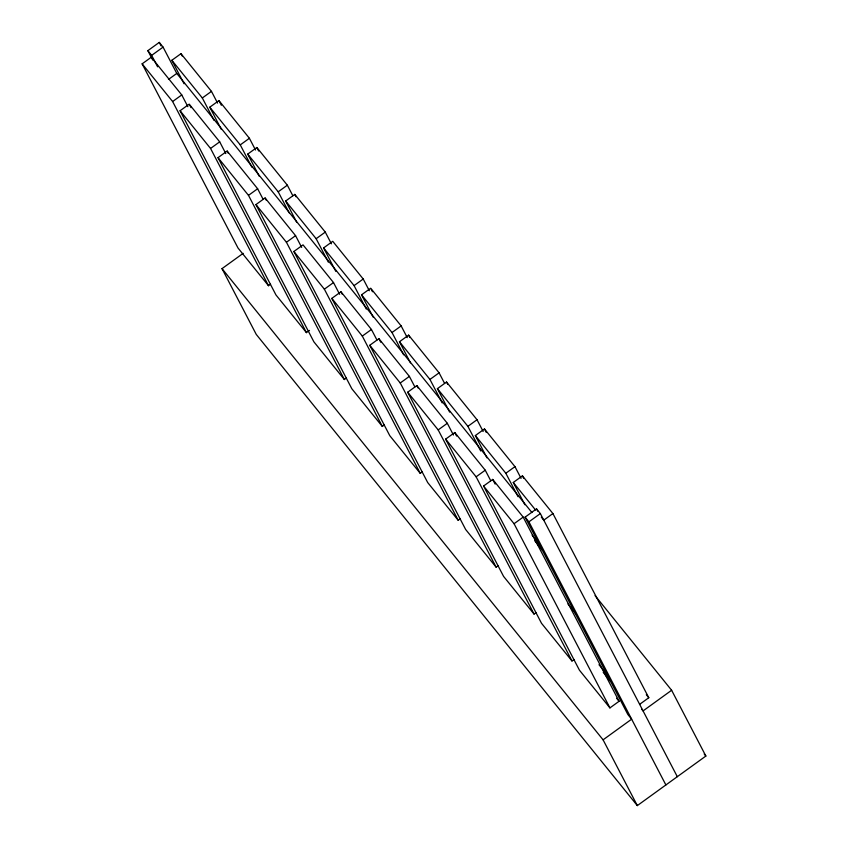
<?xml version="1.0" encoding="UTF-8"?>
<svg xmlns="http://www.w3.org/2000/svg" width="848" height="848" viewBox="0 0 848 848"><rect width="100%" height="100%" fill="white"/><g stroke="black" fill="none" stroke-linecap="round" stroke-linejoin="round"><path stroke-width="1.27" d="M152.746 60.06L147.849 50.657L159.276 42.4L163.081 47.117L176.776 73.426L531.929 512.552M157.611 66.812L151.665 55.374L163.081 47.117M270.533 284.25L268.498 285.712L238.012 248.019L142.135 63.844L151.273 57.24L181.758 94.934L187.864 106.668M184.058 83.751L171.847 60.282L180.984 53.678L211.47 91.372L217.576 103.106M168.476 79.426L176.776 73.426M268.498 285.712L172.621 101.537L181.758 94.934M309.478 330.423L306.435 332.628L275.95 294.934L180.073 110.749L189.21 104.145L219.696 141.839L225.801 153.573M213.929 120.268L202.333 97.976L211.47 91.372M221.381 129.479L209.785 107.198L218.922 100.583L249.407 138.277L255.513 150.011M306.435 332.628L210.558 148.453L219.696 141.839M346.408 378.07L344.373 379.533L313.887 341.839L218.01 157.664L227.147 151.05L257.633 188.754L263.134 199.312M251.867 167.183L240.27 144.891L249.407 138.277M259.318 176.395L247.722 154.103L256.859 147.499L287.345 185.193L292.836 195.75M344.373 379.533L248.496 195.358L257.633 188.754M384.345 424.975L382.31 426.438L351.825 388.744L255.948 204.569L265.085 197.966L295.57 235.659L301.676 247.393M289.2 212.912L278.208 191.796L287.345 185.193M296.652 222.134L285.659 201.008L294.797 194.404L325.282 232.098L331.388 243.832M595.073 595.614L671.627 690.261L705.865 756.045L637.325 805.6L256.255 334.419L222.017 268.636L243.175 253.34M382.31 426.438L286.433 242.263L295.57 235.659M422.283 471.88L420.248 473.354L389.762 435.66L293.885 251.485L303.022 244.871L333.508 282.564L339.613 294.298M328.356 262.17L316.145 238.712L325.282 232.098M335.808 271.381L323.597 247.923L332.734 241.309L363.22 279.013L369.325 290.737M420.248 473.354L324.371 289.179L333.508 282.564M460.22 518.796L458.185 520.259L427.699 482.565L331.822 298.39L340.96 291.786L371.445 329.48L376.947 340.037M366.294 309.075L354.082 285.617L363.22 279.013M373.131 317.12L361.534 294.828L370.671 288.225L401.157 325.918L407.263 337.652M458.185 520.259L362.308 336.084L371.445 329.48M498.158 565.701L496.122 567.174L465.637 529.47L369.76 345.295L378.897 338.691L409.383 376.385L414.884 386.942M403.616 354.814L392.02 332.522L401.157 325.918M410.464 362.859L399.472 341.744L408.609 335.13L439.094 372.823L444.585 383.381M496.122 567.174L400.245 382.989L409.383 376.385M536.095 612.606L534.06 614.079L503.574 576.386L407.697 392.211L416.834 385.596L447.32 423.29L453.426 435.024M442.168 402.895L429.957 379.438L439.094 372.823M449.62 412.107L437.409 388.649L446.546 382.045L477.032 419.739L483.137 431.462M534.06 614.079L438.183 429.904L447.32 423.29M574.032 659.521L571.997 660.984L541.512 623.291L445.635 439.116L454.772 432.512L485.257 470.205L490.759 480.763M480.71 450.977L467.895 426.343L477.032 419.739M486.943 457.846L475.346 435.554L484.484 428.95L514.969 466.644L521.075 478.378M571.997 660.984L476.12 476.809L485.257 470.205M483.572 486.021L492.709 479.417L523.195 517.11L619.072 701.285L609.935 707.9L579.449 670.206L483.572 486.021L514.058 523.714L609.935 707.9M518.043 496.716L505.832 473.248L514.969 466.644M524.88 504.751L513.284 482.47L522.421 475.855L552.907 513.549L648.784 697.734L639.646 704.338M514.058 523.714L523.195 517.11M637.325 805.6L603.087 739.827L631.643 719.178L627.827 714.461L525.103 517.132L536.53 508.874L540.346 513.581L677.308 776.694M665.881 784.951L528.919 521.838L540.346 513.581M552.907 513.549L543.769 520.163L541.289 517.1M671.627 690.261L643.07 710.91L641.544 709.034M171.847 60.282L202.333 97.976M209.785 107.198L240.27 144.891M247.722 154.103L278.208 191.796M285.659 201.008L316.145 238.712M323.597 247.923L354.082 285.617M361.534 294.828L392.02 332.522M399.472 341.744L429.957 379.438M437.409 388.649L467.895 426.343M475.346 435.554L505.832 473.248M513.284 482.47L535.523 509.977M147.849 50.657L151.665 55.374M525.103 517.132L528.919 521.838M532.152 535.215L538.809 543.441M534.738 540.759L542.232 550.023M704.2 753.989L705.865 756.045M142.135 63.844L172.621 101.537M180.073 110.749L210.558 148.453M218.01 157.664L248.496 195.358M255.948 204.569L286.433 242.263M293.885 251.485L324.371 289.179M331.822 298.39L362.308 336.084M369.76 345.295L400.245 382.989M407.697 392.211L438.183 429.904M445.635 439.116L476.12 476.809M646.303 694.671L648.784 697.734M567.969 603.999L576.29 614.291M598.974 664.715L607.285 674.997M603.225 672.316L610.708 681.569M616.602 698.233L619.072 701.285M222.017 268.636L603.087 739.827M522.421 475.855L523.64 478.208M536.53 508.874L537.717 511.164M484.484 428.95L486.317 432.469M446.546 382.045L447.765 384.388M492.709 479.417L495.158 484.113M408.609 335.13L409.828 337.483M454.772 432.512L456.606 436.031M371.276 289.401L372.505 291.744M416.834 385.596L418.053 387.949M378.897 338.691L380.731 342.21M294.797 194.404L296.016 196.747M340.96 291.786L342.179 294.129M256.859 147.499L258.693 151.018M218.922 100.583L221.36 105.279M265.085 197.966L266.304 200.308M180.984 53.678L182.203 56.021M227.147 151.05L228.366 153.403M159.276 42.4L161.109 45.919M189.825 105.322L191.044 107.664"/></g></svg>
